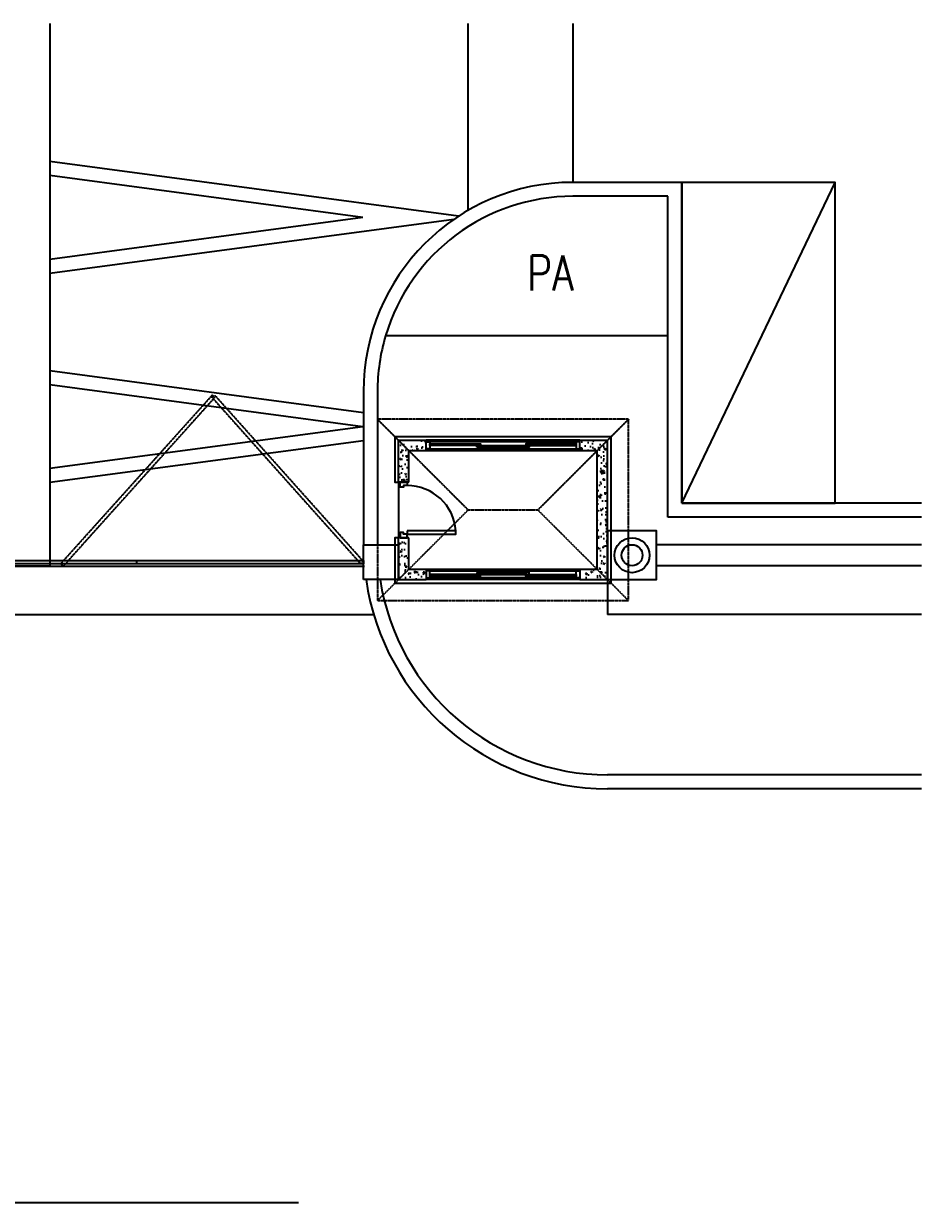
# Model space of a CAD drawing. Extents: x -23286 to 17563, y -7132 to 62388.
# Drawn here: x -6844 to 6029, y 45481 to 62388 of the extents above; entities that cross this region are included whole.
import ezdxf
from ezdxf.enums import TextEntityAlignment as Align

# ---------------------------------------------------------------- set-up
doc = ezdxf.new("R2010")
doc.units = 0
doc.header["$LTSCALE"] = 10
doc.header["$MEASUREMENT"] = 0
doc.linetypes.add('DASHED2', pattern=[0.375, 0.25, -0.125])
doc.linetypes.add('HIDDEN', pattern=[0.375, 0.25, -0.125])
doc.layers.get('0').update_dxf_attribs({"linetype": 'CONTINUOUS'})
for name, color, linetype in [('0-1', 1, 'CONTINUOUS'), ('0-2', 2, 'CONTINUOUS'), ('0-3', 3, 'CONTINUOUS'), ('0-4', 4, 'CONTINUOUS'), ('0-5', 5, 'CONTINUOUS'), ('0-BCA', 33, 'CONTINUOUS'), ('0-HATCH', 2, 'CONTINUOUS'), ('0-PA', 7, 'CONTINUOUS'), ('0-PAVE', 8, 'CONTINUOUS'), ('1', 1, 'CONTINUOUS'), ('22', 7, 'CONTINUOUS'), ('QC', 5, 'CONTINUOUS')]:
    doc.layers.add(name, color=color, linetype=linetype)
doc.styles.add('RS', font='romans.shx', dxfattribs={"width": 0.8, "bigfont": 'stsl.shx'})

# ---------------------------------------------------------------- blocks, each defined once
blk = doc.blocks.new('QC')
at = {"color": 2}
blk.add_line((0, -4600), (2200, 0), dxfattribs=at)
blk.add_lwpolyline([(0, -4600), (2200, -4600), (2200, 0), (0, 0)], close=True, dxfattribs=at)

msp = doc.modelspace()

# ---------------------------------------------------------------- hatches: boundary and pattern name
at = {"layer": '0-HATCH'}
h = msp.add_hatch(dxfattribs=at)
h.set_pattern_fill('AR-CONC', color=256, scale=30, style=0)
h.set_pattern_definition([(310, (-10893.23, 55443.2), (215.178, 18.8256), [22.5, -247.5]), (5, (-10893.23, 55443.2), (-41.6254, -225.6576), [18, -198]), (259.5486, (-10875.3, 55444.78), (173.5528, -206.832), [19.122, -210.3426]), (313.8158, (-10893.23, 55383.2), (320.1723, 49.6557), [33.75, -371.25]), (263.3644, (-10866.55, 55387.34), (280.399, -292.235), [28.683, -315.514]), (8.8158, (-10893.23, 55383.2), (280.399, -292.236), [27, -297]), (339, (-10863.23, 55398.2), (179.072, 120.7857), [22.5, -247.5]), (34, (-10863.23, 55398.2), (72.9946, -217.545), [18, -198]), (288.5486, (-10848.3, 55408.27), (252.0668, -96.759), [19.122, -210.3426]), (322.5, (-10893.23, 55443.21), (3.64796, -99.86816), [0, -195.6, 0, -201, 0, -198.75]), (352.5, (-10893.23, 55443.21), (78.9209, -118.3235), [0, -114.6, 0, -191.1, 0, -75.75]), (32.5, (-10960.13, 55443.21), (160.14673, 6.76646), [0, -75, 0, -234, 0, -310.5]), (42.5, (-10990.13, 55443.2), (174.9559, -30.0315), [0, -97.5, 0, -155.4, 0, -220.5])])
h.paths.add_polyline_path([(-1470, 55013), (-1320, 55013), (-1320, 54563), (-1070, 54563), (-1070, 54413), (-1470, 54413)])
h.paths.add_polyline_path([(-1470, 56413), (-1070, 56413), (-1070, 56263), (-1320, 56263), (-1320, 55813), (-1470, 55813)])
h.paths.add_polyline_path([(1380, 56263), (1130, 56263), (1130, 56413), (1530, 56413), (1530, 54413), (1130, 54413), (1130, 54563), (1380, 54563)])

# ---------------------------------------------------------------- linework, layer by layer
at = {"layer": '0-1', "color": 8}
for p, q in [((-345, 54489), (-970, 54489)), ((-970, 54464), (-345, 54464)), ((355, 54514), (-295, 54514)), ((-295, 54489), (355, 54489)), ((405, 54489), (1030, 54489)), ((1030, 54464), (405, 54464))]:
    msp.add_line(p, q, dxfattribs=at)
at = {"layer": '0-1'}
msp.add_lwpolyline([(-1470, 55013), (-1520, 55013), (-1520, 54363), (1580, 54363), (1580, 56463), (-1520, 56463), (-1520, 55813), (-1470, 55813)], dxfattribs=at)
at = {"layer": '0-1', "color": 8}
msp.add_arc((-1345, 55063), 700, 4.0856, 90, dxfattribs=at)
at = {"layer": '0-2'}
for p, q in [((-970, 56356), (-345, 56356)), ((-970, 56346), (-345, 56346)), ((-295, 56331), (355, 56331)), ((-295, 56321), (355, 56321)), ((1030, 56356), (405, 56356)), ((1030, 56346), (405, 56346)), ((-1470, 55813), (-1470, 55013)), ((-970, 54481), (-345, 54481)), ((-970, 54471), (-345, 54471)), ((-295, 54506), (355, 54506)), ((-295, 54496), (355, 54496)), ((1030, 54481), (405, 54481)), ((1030, 54471), (405, 54471))]:
    msp.add_line(p, q, dxfattribs=at)
at = {"layer": '0-3'}
for points in [[(-1070, 56288), (-1070, 56388), (-1020, 56388), (-1020, 56288)], [(-1020, 56338), (-1020, 56363), (-970, 56363), (-970, 56338)], [(-345, 56338), (-345, 56363), (-295, 56363), (-295, 56338)], [(-345, 56313), (-345, 56338), (-295, 56338), (-295, 56313)], [(405, 56338), (405, 56363), (355, 56363), (355, 56338)], [(355, 56313), (355, 56338), (405, 56338), (405, 56313)], [(1080, 56338), (1080, 56363), (1030, 56363), (1030, 56338)], [(1130, 56288), (1130, 56388), (1080, 56388), (1080, 56288)], [(-1070, 54538), (-1070, 54438), (-1020, 54438), (-1020, 54538)], [(-1020, 54489), (-1020, 54464), (-970, 54464), (-970, 54489)], [(-345, 54514), (-345, 54489), (-295, 54489), (-295, 54514)], [(-345, 54489), (-345, 54464), (-295, 54464), (-295, 54489)], [(355, 54514), (355, 54489), (405, 54489), (405, 54514)], [(405, 54489), (405, 54464), (355, 54464), (355, 54489)], [(1080, 54489), (1080, 54464), (1030, 54464), (1030, 54489)], [(1130, 54538), (1130, 54438), (1080, 54438), (1080, 54538)]]:
    msp.add_lwpolyline(points, close=True, dxfattribs=at)
at = {"layer": '0-4'}
msp.add_line((-5220, 54638), (-5220, 54688), dxfattribs=at)
for points in [[(-1445, 55813), (-1345, 55813), (-1345, 55763), (-1395, 55763), (-1395, 55738), (-1445, 55738)], [(-1445, 55013), (-1345, 55013), (-1345, 55063), (-1395, 55063), (-1395, 55088), (-1445, 55088)], [(-1345, 55113), (-1345, 55063), (-645, 55063), (-645, 55113)], [(-1970, 54638), (-8470, 54638), (-8470, 54688), (-1970, 54688)]]:
    msp.add_lwpolyline(points, close=True, dxfattribs=at)
at = {"layer": '0-5'}
for p, q in [((-1470, 55813), (-1470, 56413)), ((-1470, 56413), (-1070, 56413)), ((-1070, 56263), (-1070, 56413)), ((1130, 56263), (1130, 56413)), ((1130, 56413), (1530, 56413)), ((1530, 54413), (1530, 56413)), ((-1320, 55813), (-1320, 56263)), ((-1320, 56263), (-1070, 56263)), ((1130, 56263), (1380, 56263)), ((1380, 54563), (1380, 56263)), ((-1320, 55813), (-1470, 55813)), ((-1470, 54413), (-1470, 55013)), ((-1320, 55013), (-1470, 55013)), ((-1320, 54563), (-1320, 55013)), ((-1320, 54563), (-1070, 54563)), ((-1070, 54563), (-1070, 54413)), ((1130, 54563), (1380, 54563)), ((1130, 54563), (1130, 54413)), ((-1470, 54413), (-1070, 54413)), ((1130, 54413), (1530, 54413)), ((-21212, 45481), (-2901, 45481))]:
    msp.add_line(p, q, dxfattribs=at)
at = {"layer": '0-BCA'}
for p, q in [((2592, 60111), (1030, 60111)), ((2592, 55511), (2592, 60111)), ((2392, 59911), (1030, 59911)), ((2392, 55311), (2392, 59911)), ((2392, 57911), (-1653, 57911)), ((-1970, 57111), (-1970, 54913)), ((6029, 55511), (2592, 55511)), ((6029, 55311), (2392, 55311)), ((1530, 54413), (1530, 53913))]:
    msp.add_line(p, q, dxfattribs=at)
at = {"layer": '0-BCA', "linetype": 'CONTINUOUS'}
for p, q in [((2230, 54613), (2230, 54913)), ((6029, 54913), (2230, 54913)), ((6029, 54613), (2230, 54613)), ((6029, 53913), (1530, 53913))]:
    msp.add_line(p, q, dxfattribs=at)
at = {"layer": '0-BCA', "color": 1, "linetype": 'HIDDEN', "ltscale": 0.8}
for points in [[(-6274, 54608), (-4103, 57025), (-4140, 57058), (-6312, 54641)], [(-2007, 54638), (-4140, 57025), (-4103, 57058), (-1970, 54672)]]:
    msp.add_lwpolyline(points, close=True, dxfattribs=at)
at = {"layer": '0-BCA', "linetype": 'CONTINUOUS'}
msp.add_lwpolyline([(1530, 54413), (2230, 54413), (2230, 55113), (1530, 55113)], close=True, dxfattribs=at)
at = {"layer": '0-BCA', "color": 5, "linetype": 'CONTINUOUS'}
msp.add_lwpolyline([(-1970, 54413), (-1970, 54913), (-1470, 54913), (-1470, 54413)], close=True, dxfattribs=at)
at = {"layer": '0-BCA', "linetype": 'CONTINUOUS'}
msp.add_lwpolyline([(6029, 51413), (1530, 51413)], dxfattribs=at)
at = {"layer": '0-BCA', "color": 1, "linetype": 'CONTINUOUS'}
for radius in [250, 150]:
    msp.add_circle((1880, 54763), radius, dxfattribs=at)
at = {"layer": '0-BCA'}
for centre, radius, start, end in [((1030, 57111), 3000, 90, 180), ((1030, 57111), 2800, 90, 163.3985), ((1530, 54913), 3500, 188.2075, 270)]:
    msp.add_arc(centre, radius, start, end, dxfattribs=at)
at = {"layer": '0-PAVE', "color": 8}
for p, q in [((-6470, 62388), (-6470, 54607)), ((-470, 59709), (-470, 62388)), ((1030, 62388), (1030, 60111)), ((-607, 59625), (-6470, 60409)), ((-1979, 59607), (-6470, 60207)), ((-1979, 59607), (-6470, 59006)), ((-676, 59579), (-6470, 58804)), ((-1970, 56807), (-6470, 57409)), ((-1979, 56607), (-6470, 57208)), ((-1979, 56607), (-6470, 56006)), ((-1970, 56406), (-6470, 55804)), ((-14970, 54607), (-1957, 54607)), ((-1822, 53907), (-15118, 53907))]:
    msp.add_line(p, q, dxfattribs=at)
at = {"layer": '0-PAVE'}
msp.add_line((-1770, 57111), (-1770, 54913), dxfattribs=at)
msp.add_lwpolyline([(6029, 51613), (1530, 51613)], dxfattribs=at)
for centre, radius, start, end in [((1030, 57111), 2800, 163.3985, 180), ((1530, 54913), 3300, 188.7087, 270)]:
    msp.add_arc(centre, radius, start, end, dxfattribs=at)
at = {"layer": '1', "linetype": 'DASHED2'}
for p, q in [((-1770, 56713), (-470, 55413)), ((1830, 56713), (530, 55413)), ((-1770, 54113), (-470, 55413)), ((-470, 55413), (530, 55413)), ((1830, 54113), (530, 55413))]:
    msp.add_line(p, q, dxfattribs=at)
at = {"layer": '1', "color": 2}
for p, q in [((1130, 56413), (-1070, 56413)), ((-1070, 56263), (1130, 56263)), ((-1070, 54563), (1130, 54563)), ((1130, 54413), (-1070, 54413))]:
    msp.add_line(p, q, dxfattribs=at)
at = {"layer": '1', "color": 8}
for p, q in [((1080, 56388), (-1020, 56388)), ((-970, 56363), (-345, 56363)), ((-345, 56338), (-970, 56338)), ((-295, 56338), (355, 56338)), ((355, 56313), (-295, 56313)), ((1030, 56363), (405, 56363)), ((405, 56338), (1030, 56338)), ((-1020, 56288), (1080, 56288)), ((-1020, 54538), (1080, 54538)), ((1080, 54438), (-1020, 54438))]:
    msp.add_line(p, q, dxfattribs=at)
at = {"layer": '1', "linetype": 'DASHED2'}
msp.add_lwpolyline([(-1770, 54113), (1830, 54113), (1830, 56713), (-1770, 56713)], close=True, dxfattribs=at)
at = {"layer": '22', "color": 11}
msp.add_line((-6470, 54607), (-7170, 54607), dxfattribs=at)

# ---------------------------------------------------------------- block references
at = {"layer": 'QC', "color": 2}
msp.add_blockref('QC', (2592, 60111), dxfattribs=at)

# ---------------------------------------------------------------- texts
at = {"layer": '0-PA', "style": 'RS', "width": 0.8}
msp.add_text('PA', height=500, dxfattribs=at).set_placement((710, 58812), align=Align.MIDDLE)

doc.saveas('drawing.dxf')
